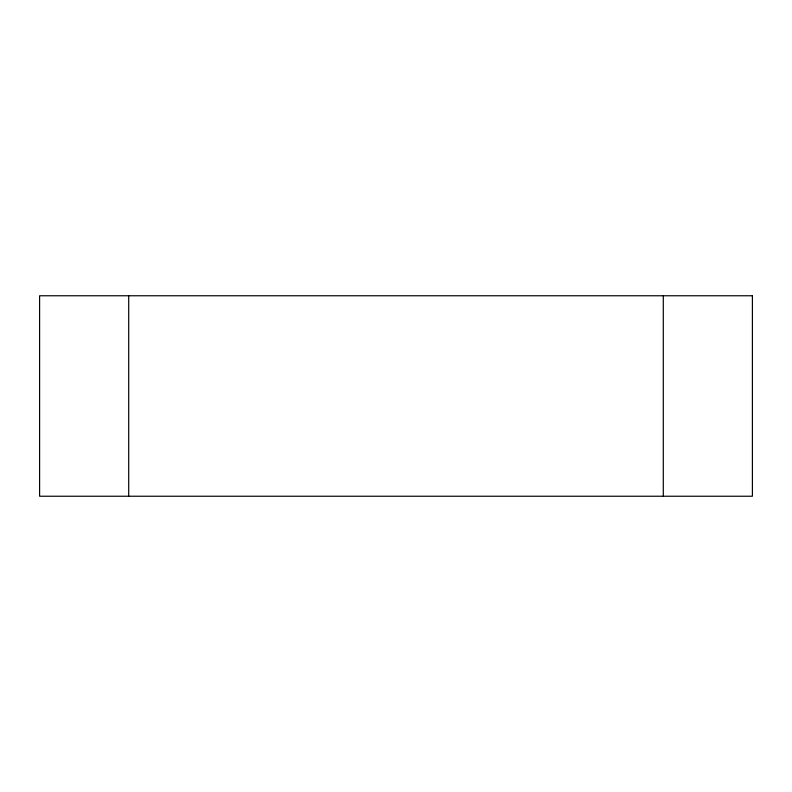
<?xml version="1.0" encoding="UTF-8"?>
<svg xmlns="http://www.w3.org/2000/svg" width="792" height="792" viewBox="0 0 792 792"><rect width="100%" height="100%" fill="white"/><g stroke="black" fill="none" stroke-linecap="round" stroke-linejoin="round"><path stroke-width="1.19" d="M663.3 295.762L663.3 496.238M128.7 295.762L128.7 496.238M752.4 295.762L39.6 295.762L39.6 496.238L752.4 496.238L752.4 295.762"/></g></svg>
